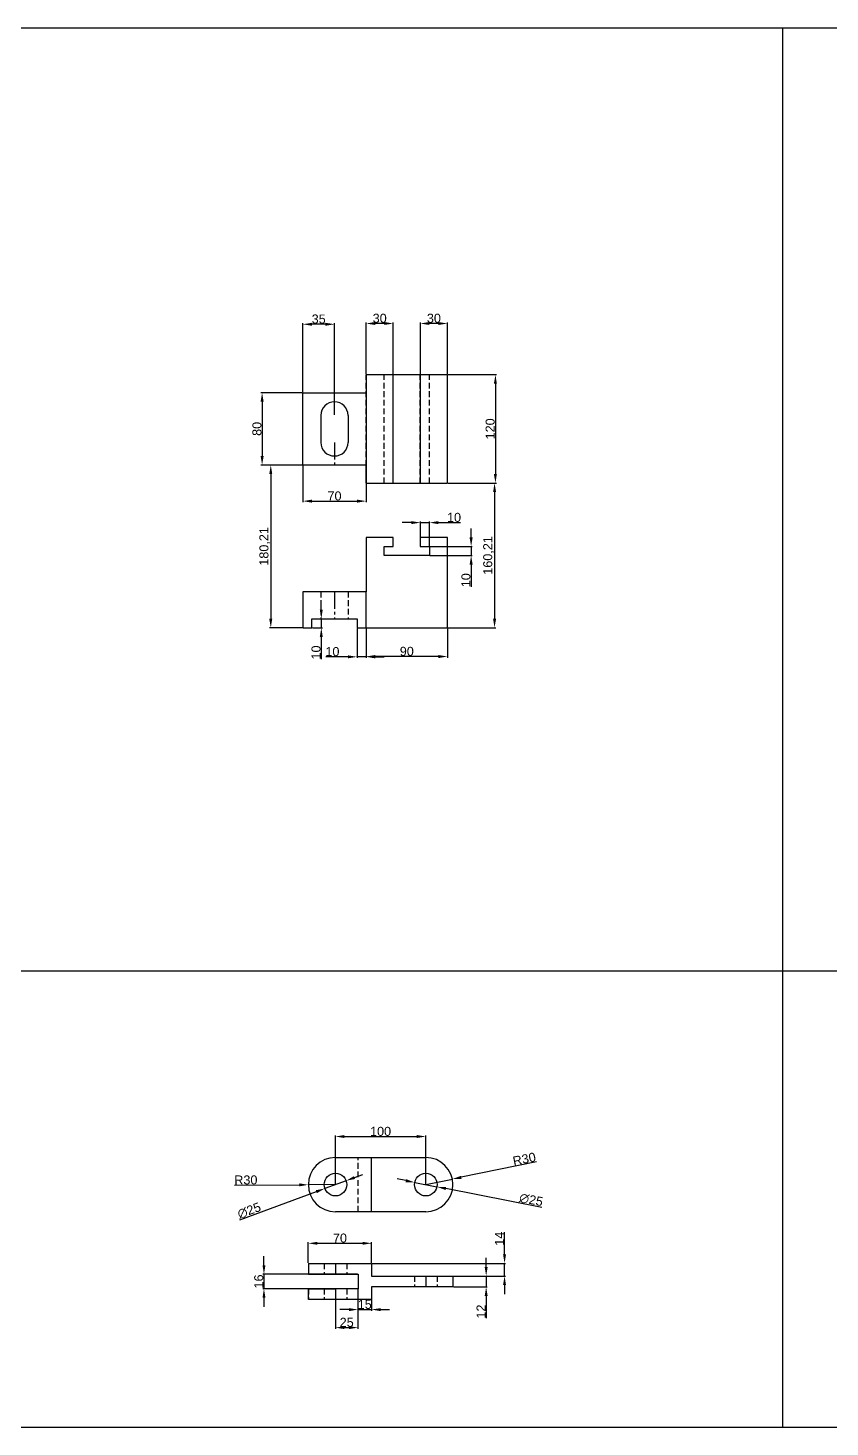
# Model space of a CAD drawing. Header units: millimetres. Extents: x 1502 to 8466, y 1784 to 3333.
# Drawn here: x 3279 to 4166, y 1784 to 3333 of the extents above; entities that cross this region are included whole.
import ezdxf

# ---------------------------------------------------------------- set-up
doc = ezdxf.new("R2010")
doc.units = ezdxf.units.MM
doc.linetypes.add('CENTER2', pattern=[28.575, 19.05, -3.175, 3.175, -3.175])
doc.linetypes.add('HIDDEN', pattern=[9.525, 6.35, -3.175])
for name, color, linetype in [('Centre', 3, 'CENTER2'), ('Dimension', 4, 'Continuous'), ('Hidden', 6, 'HIDDEN'), ('Object', 7, 'Continuous')]:
    doc.layers.add(name, color=color, linetype=linetype)
doc.styles.get("Standard").update_dxf_attribs({"font": 'arial.ttf'})
doc.dimstyles.new('ISO-25', dxfattribs={"dimtxt": 10, "dimasz": 10, "dimexe": 1.25, "dimexo": 0.625, "dimtad": 1, "dimtxsty": 'Standard', "dimcen": 2.5, "dimadec": 0, "dimazin": 0, "dimtfac": 1, "dimtmove": 0, "dimatfit": 3, "dimfxl": 1, "dimarcsym": 0})

# ---------------------------------------------------------------- blocks, each defined once
blk = doc.blocks.new('*D69')
at = {"layer": 'Defpoints', "color": 0, "transparency": 16777216}
for p in [(3742.8, 2949.1), (3742.8, 2829.1), (3795.9, 2829.1)]:
    blk.add_point(p, dxfattribs=at)
at = {"layer": 'Dimension', "color": 0, "lineweight": -2, "transparency": 16777216}
for p, q in [((3743.4, 2949.1), (3797.1, 2949.1)), ((3795.9, 2939.1), (3795.9, 2839.1)), ((3743.4, 2829.1), (3797.1, 2829.1))]:
    blk.add_line(p, q, dxfattribs=at)
at = {"layer": 'Dimension', "color": 0, "transparency": 16777216}
for points in [[(3794.2, 2939.1), (3797.5, 2939.1), (3795.9, 2949.1)], [(3794.2, 2839.1), (3797.5, 2839.1), (3795.9, 2829.1)]]:
    blk.add_solid(points, dxfattribs=at)
at = {"layer": 'Dimension', "color": 0, "transparency": 16777216, "insert": (3790.1, 2889.1), "char_height": 10, "attachment_point": 5, "rotation": 90}
blk.add_mtext('120', dxfattribs=at)
blk = doc.blocks.new('*D70')
at = {"layer": 'Defpoints', "color": 0, "transparency": 16777216}
for p in [(3712.8, 3005.7), (3712.8, 2949.1), (3742.8, 2949.1)]:
    blk.add_point(p, dxfattribs=at)
at = {"layer": 'Dimension', "color": 0, "lineweight": -2, "transparency": 16777216}
for p, q in [((3712.8, 2949.7), (3712.8, 3007)), ((3732.8, 3005.7), (3722.8, 3005.7)), ((3742.8, 2949.7), (3742.8, 3007))]:
    blk.add_line(p, q, dxfattribs=at)
at = {"layer": 'Dimension', "color": 0, "transparency": 16777216}
for points in [[(3722.8, 3007.4), (3722.8, 3004.1), (3712.8, 3005.7)], [(3732.8, 3007.4), (3732.8, 3004.1), (3742.8, 3005.7)]]:
    blk.add_solid(points, dxfattribs=at)
at = {"layer": 'Dimension', "color": 0, "transparency": 16777216, "insert": (3727.8, 3011.5), "char_height": 10, "attachment_point": 5}
blk.add_mtext('30', dxfattribs=at)
blk = doc.blocks.new('*D71')
at = {"layer": 'Defpoints', "color": 0, "transparency": 16777216}
for p in [(3652.8, 3005.7), (3652.8, 2949.1), (3682.8, 2949.1)]:
    blk.add_point(p, dxfattribs=at)
at = {"layer": 'Dimension', "color": 0, "lineweight": -2, "transparency": 16777216}
for p, q in [((3652.8, 2949.7), (3652.8, 3007)), ((3672.8, 3005.7), (3662.8, 3005.7)), ((3682.8, 2949.7), (3682.8, 3007))]:
    blk.add_line(p, q, dxfattribs=at)
at = {"layer": 'Dimension', "color": 0, "transparency": 16777216}
for points in [[(3662.8, 3007.4), (3662.8, 3004.1), (3652.8, 3005.7)], [(3672.8, 3007.4), (3672.8, 3004.1), (3682.8, 3005.7)]]:
    blk.add_solid(points, dxfattribs=at)
at = {"layer": 'Dimension', "color": 0, "transparency": 16777216, "insert": (3667.8, 3011.5), "char_height": 10, "attachment_point": 5}
blk.add_mtext('30', dxfattribs=at)
blk = doc.blocks.new('*D72')
at = {"layer": 'Defpoints', "color": 0, "transparency": 16777216}
for p in [(3582.8, 2929.1), (3537.7, 2849.1), (3582.8, 2849.1)]:
    blk.add_point(p, dxfattribs=at)
at = {"layer": 'Dimension', "color": 0, "lineweight": -2, "transparency": 16777216}
for p, q in [((3582.1, 2929.1), (3536.4, 2929.1)), ((3537.7, 2919.1), (3537.7, 2859.1)), ((3582.1, 2849.1), (3536.4, 2849.1))]:
    blk.add_line(p, q, dxfattribs=at)
at = {"layer": 'Dimension', "color": 0, "transparency": 16777216}
for points in [[(3536, 2919.1), (3539.4, 2919.1), (3537.7, 2929.1)], [(3536, 2859.1), (3539.4, 2859.1), (3537.7, 2849.1)]]:
    blk.add_solid(points, dxfattribs=at)
at = {"layer": 'Dimension', "color": 0, "transparency": 16777216, "insert": (3532, 2889.1), "char_height": 10, "attachment_point": 5, "rotation": 90}
blk.add_mtext('80', dxfattribs=at)
blk = doc.blocks.new('*D73')
at = {"layer": 'Defpoints', "color": 0, "transparency": 16777216}
for p in [(3582.8, 3004.9), (3582.8, 2929.1), (3617.8, 2904.1)]:
    blk.add_point(p, dxfattribs=at)
at = {"layer": 'Dimension', "color": 0, "lineweight": -2, "transparency": 16777216}
for p, q in [((3582.8, 2929.7), (3582.8, 3006.1)), ((3607.8, 3004.9), (3592.8, 3004.9)), ((3617.8, 2904.7), (3617.8, 3006.1))]:
    blk.add_line(p, q, dxfattribs=at)
at = {"layer": 'Dimension', "color": 0, "transparency": 16777216}
for points in [[(3592.8, 3006.5), (3592.8, 3003.2), (3582.8, 3004.9)], [(3607.8, 3006.5), (3607.8, 3003.2), (3617.8, 3004.9)]]:
    blk.add_solid(points, dxfattribs=at)
at = {"layer": 'Dimension', "color": 0, "transparency": 16777216, "insert": (3600.3, 3010.6), "char_height": 10, "attachment_point": 5}
blk.add_mtext('35', dxfattribs=at)
blk = doc.blocks.new('*D74')
at = {"layer": 'Defpoints', "color": 0, "transparency": 16777216}
for p in [(3582.8, 2849.1), (3652.8, 2849.1), (3652.8, 2809.1)]:
    blk.add_point(p, dxfattribs=at)
at = {"layer": 'Dimension', "color": 0, "lineweight": -2, "transparency": 16777216}
for p, q in [((3582.8, 2848.4), (3582.8, 2807.8)), ((3652.8, 2848.4), (3652.8, 2807.8)), ((3592.8, 2809.1), (3642.8, 2809.1))]:
    blk.add_line(p, q, dxfattribs=at)
at = {"layer": 'Dimension', "color": 0, "transparency": 16777216}
for points in [[(3592.8, 2810.8), (3592.8, 2807.4), (3582.8, 2809.1)], [(3642.8, 2810.8), (3642.8, 2807.4), (3652.8, 2809.1)]]:
    blk.add_solid(points, dxfattribs=at)
at = {"layer": 'Dimension', "color": 0, "transparency": 16777216, "insert": (3617.8, 2814.8), "char_height": 10, "attachment_point": 5}
blk.add_mtext('70', dxfattribs=at)
blk = doc.blocks.new('*D75')
at = {"layer": 'Defpoints', "color": 0, "transparency": 16777216}
for p in [(3722.8, 2758.9), (3722.8, 2748.9), (3769, 2748.9)]:
    blk.add_point(p, dxfattribs=at)
at = {"layer": 'Dimension', "color": 0, "lineweight": -2, "transparency": 16777216}
for p, q in [((3769, 2768.9), (3769, 2778.9)), ((3723.4, 2758.9), (3770.2, 2758.9)), ((3769, 2758.9), (3769, 2748.9)), ((3723.4, 2748.9), (3770.2, 2748.9)), ((3769, 2738.9), (3769, 2714.3))]:
    blk.add_line(p, q, dxfattribs=at)
at = {"layer": 'Dimension', "color": 0, "transparency": 16777216}
for points in [[(3767.3, 2768.9), (3770.7, 2768.9), (3769, 2758.9)], [(3767.3, 2738.9), (3770.7, 2738.9), (3769, 2748.9)]]:
    blk.add_solid(points, dxfattribs=at)
at = {"layer": 'Dimension', "color": 0, "transparency": 16777216, "insert": (3763.3, 2721.6), "char_height": 10, "attachment_point": 5, "rotation": 90}
blk.add_mtext('10', dxfattribs=at)
blk = doc.blocks.new('*D76')
at = {"layer": 'Defpoints', "color": 0, "transparency": 16777216}
for p in [(3722.8, 2785.3), (3712.8, 2758.9), (3722.8, 2758.9)]:
    blk.add_point(p, dxfattribs=at)
at = {"layer": 'Dimension', "color": 0, "lineweight": -2, "transparency": 16777216}
for p, q in [((3702.8, 2785.3), (3692.8, 2785.3)), ((3712.8, 2759.5), (3712.8, 2786.6)), ((3712.8, 2785.3), (3722.8, 2785.3)), ((3722.8, 2759.5), (3722.8, 2786.6)), ((3732.8, 2785.3), (3757.4, 2785.3))]:
    blk.add_line(p, q, dxfattribs=at)
at = {"layer": 'Dimension', "color": 0, "transparency": 16777216}
for points in [[(3702.8, 2787), (3702.8, 2783.7), (3712.8, 2785.3)], [(3732.8, 2787), (3732.8, 2783.7), (3722.8, 2785.3)]]:
    blk.add_solid(points, dxfattribs=at)
at = {"layer": 'Dimension', "color": 0, "transparency": 16777216, "insert": (3750.1, 2791.1), "char_height": 10, "attachment_point": 5}
blk.add_mtext('10', dxfattribs=at)
blk = doc.blocks.new('*D77')
at = {"layer": 'Defpoints', "color": 0, "transparency": 16777216}
for p in [(3742.8, 2829.1), (3742.8, 2668.9), (3794.9, 2668.9)]:
    blk.add_point(p, dxfattribs=at)
at = {"layer": 'Dimension', "color": 0, "lineweight": -2, "transparency": 16777216}
for p, q in [((3743.4, 2829.1), (3796.2, 2829.1)), ((3794.9, 2819.1), (3794.9, 2678.9)), ((3743.4, 2668.9), (3796.2, 2668.9))]:
    blk.add_line(p, q, dxfattribs=at)
at = {"layer": 'Dimension', "color": 0, "transparency": 16777216}
for points in [[(3793.3, 2819.1), (3796.6, 2819.1), (3794.9, 2829.1)], [(3793.3, 2678.9), (3796.6, 2678.9), (3794.9, 2668.9)]]:
    blk.add_solid(points, dxfattribs=at)
at = {"layer": 'Dimension', "color": 0, "transparency": 16777216, "insert": (3788.3, 2749), "char_height": 10, "attachment_point": 5, "rotation": 90}
blk.add_mtext('160,21', dxfattribs=at)
blk = doc.blocks.new('*D78')
at = {"layer": 'Defpoints', "color": 0, "transparency": 16777216}
for p in [(3652.8, 2668.9), (3742.8, 2668.9), (3652.8, 2637.1)]:
    blk.add_point(p, dxfattribs=at)
at = {"layer": 'Dimension', "color": 0, "lineweight": -2, "transparency": 16777216}
for p, q in [((3652.8, 2668.2), (3652.8, 2635.8)), ((3742.8, 2668.2), (3742.8, 2635.8)), ((3732.8, 2637.1), (3662.8, 2637.1))]:
    blk.add_line(p, q, dxfattribs=at)
at = {"layer": 'Dimension', "color": 0, "transparency": 16777216}
for points in [[(3662.8, 2638.8), (3662.8, 2635.4), (3652.8, 2637.1)], [(3732.8, 2638.8), (3732.8, 2635.4), (3742.8, 2637.1)]]:
    blk.add_solid(points, dxfattribs=at)
at = {"layer": 'Dimension', "color": 0, "transparency": 16777216, "insert": (3697.8, 2642.8), "char_height": 10, "attachment_point": 5}
blk.add_mtext('90', dxfattribs=at)
blk = doc.blocks.new('*D79')
at = {"layer": 'Defpoints', "color": 0, "transparency": 16777216}
for p in [(3642.8, 2668.9), (3652.8, 2668.9), (3642.8, 2636.8)]:
    blk.add_point(p, dxfattribs=at)
at = {"layer": 'Dimension', "color": 0, "lineweight": -2, "transparency": 16777216}
for p, q in [((3642.8, 2668.2), (3642.8, 2635.5)), ((3652.8, 2668.2), (3652.8, 2635.5)), ((3632.8, 2636.8), (3608.2, 2636.8)), ((3652.8, 2636.8), (3642.8, 2636.8)), ((3662.8, 2636.8), (3672.8, 2636.8))]:
    blk.add_line(p, q, dxfattribs=at)
at = {"layer": 'Dimension', "color": 0, "transparency": 16777216}
for points in [[(3632.8, 2638.4), (3632.8, 2635.1), (3642.8, 2636.8)], [(3662.8, 2638.4), (3662.8, 2635.1), (3652.8, 2636.8)]]:
    blk.add_solid(points, dxfattribs=at)
at = {"layer": 'Dimension', "color": 0, "transparency": 16777216, "insert": (3615.5, 2642.5), "char_height": 10, "attachment_point": 5}
blk.add_mtext('10', dxfattribs=at)
blk = doc.blocks.new('*D80')
at = {"layer": 'Defpoints', "color": 0, "transparency": 16777216}
for p in [(3592.8, 2678.9), (3592.8, 2668.9), (3603.2, 2668.9)]:
    blk.add_point(p, dxfattribs=at)
at = {"layer": 'Dimension', "color": 0, "lineweight": -2, "transparency": 16777216}
for p, q in [((3603.2, 2688.9), (3603.2, 2698.9)), ((3593.4, 2678.9), (3604.4, 2678.9)), ((3593.4, 2668.9), (3604.4, 2668.9)), ((3603.2, 2678.9), (3603.2, 2668.9)), ((3603.2, 2658.9), (3603.2, 2634.3))]:
    blk.add_line(p, q, dxfattribs=at)
at = {"layer": 'Dimension', "color": 0, "transparency": 16777216}
for points in [[(3601.5, 2688.9), (3604.8, 2688.9), (3603.2, 2678.9)], [(3601.5, 2658.9), (3604.8, 2658.9), (3603.2, 2668.9)]]:
    blk.add_solid(points, dxfattribs=at)
at = {"layer": 'Dimension', "color": 0, "transparency": 16777216, "insert": (3597.4, 2641.6), "char_height": 10, "attachment_point": 5, "rotation": 90}
blk.add_mtext('10', dxfattribs=at)
blk = doc.blocks.new('*D81')
at = {"layer": 'Defpoints', "color": 0, "transparency": 16777216}
for p in [(3582.8, 2849.1), (3547.3, 2668.9), (3582.8, 2668.9)]:
    blk.add_point(p, dxfattribs=at)
at = {"layer": 'Dimension', "color": 0, "lineweight": -2, "transparency": 16777216}
for p, q in [((3582.1, 2849.1), (3546, 2849.1)), ((3547.3, 2839.1), (3547.3, 2678.9)), ((3582.1, 2668.9), (3546, 2668.9))]:
    blk.add_line(p, q, dxfattribs=at)
at = {"layer": 'Dimension', "color": 0, "transparency": 16777216}
for points in [[(3545.6, 2839.1), (3548.9, 2839.1), (3547.3, 2849.1)], [(3545.6, 2678.9), (3548.9, 2678.9), (3547.3, 2668.9)]]:
    blk.add_solid(points, dxfattribs=at)
at = {"layer": 'Dimension', "color": 0, "transparency": 16777216, "insert": (3540.6, 2759), "char_height": 10, "attachment_point": 5, "rotation": 90}
blk.add_mtext('180,21', dxfattribs=at)
blk = doc.blocks.new('*D230')
at = {"layer": 'Defpoints', "color": 0, "transparency": 16777216}
for p in [(3618.8, 1937.4), (3643.8, 1937.4), (3643.8, 1894.3)]:
    blk.add_point(p, dxfattribs=at)
at = {"layer": 'Dimension', "color": 0, "lineweight": -2, "transparency": 16777216}
for p, q in [((3618.8, 1936.8), (3618.8, 1893.1)), ((3643.8, 1936.8), (3643.8, 1893.1)), ((3628.8, 1894.3), (3633.8, 1894.3))]:
    blk.add_line(p, q, dxfattribs=at)
at = {"layer": 'Dimension', "color": 0, "transparency": 16777216}
for points in [[(3628.8, 1896), (3628.8, 1892.7), (3618.8, 1894.3)], [(3633.8, 1896), (3633.8, 1892.7), (3643.8, 1894.3)]]:
    blk.add_solid(points, dxfattribs=at)
at = {"layer": 'Dimension', "color": 0, "transparency": 16777216, "insert": (3631.3, 1900.1), "char_height": 10, "attachment_point": 5}
blk.add_mtext('25', dxfattribs=at)
blk = doc.blocks.new('*D231')
at = {"layer": 'Defpoints', "color": 0, "transparency": 16777216}
for p in [(3643.8, 1937.4), (3658.8, 1939.4), (3658.8, 1914.3)]:
    blk.add_point(p, dxfattribs=at)
at = {"layer": 'Dimension', "color": 0, "lineweight": -2, "transparency": 16777216}
for p, q in [((3643.8, 1936.8), (3643.8, 1913)), ((3658.8, 1938.8), (3658.8, 1913)), ((3633.8, 1914.3), (3623.8, 1914.3)), ((3643.8, 1914.3), (3658.8, 1914.3)), ((3668.8, 1914.3), (3678.8, 1914.3))]:
    blk.add_line(p, q, dxfattribs=at)
at = {"layer": 'Dimension', "color": 0, "transparency": 16777216}
for points in [[(3633.8, 1915.9), (3633.8, 1912.6), (3643.8, 1914.3)], [(3668.8, 1915.9), (3668.8, 1912.6), (3658.8, 1914.3)]]:
    blk.add_solid(points, dxfattribs=at)
at = {"layer": 'Dimension', "color": 0, "transparency": 16777216, "insert": (3651.3, 1920), "char_height": 10, "attachment_point": 5}
blk.add_mtext('15', dxfattribs=at)
blk = doc.blocks.new('*D232')
at = {"layer": 'Defpoints', "color": 0, "transparency": 16777216}
for p in [(3748.8, 1951.4), (3748.8, 1939.4), (3785.6, 1939.4)]:
    blk.add_point(p, dxfattribs=at)
at = {"layer": 'Dimension', "color": 0, "lineweight": -2, "transparency": 16777216}
for p, q in [((3785.6, 1961.4), (3785.6, 1971.4)), ((3749.5, 1951.4), (3786.9, 1951.4)), ((3785.6, 1951.4), (3785.6, 1939.4)), ((3749.5, 1939.4), (3786.9, 1939.4)), ((3785.6, 1929.4), (3785.6, 1904.9))]:
    blk.add_line(p, q, dxfattribs=at)
at = {"layer": 'Dimension', "color": 0, "transparency": 16777216}
for points in [[(3784, 1961.4), (3787.3, 1961.4), (3785.6, 1951.4)], [(3784, 1929.4), (3787.3, 1929.4), (3785.6, 1939.4)]]:
    blk.add_solid(points, dxfattribs=at)
at = {"layer": 'Dimension', "color": 0, "transparency": 16777216, "insert": (3780, 1912.1), "char_height": 10, "attachment_point": 5, "rotation": 90}
blk.add_mtext('12', dxfattribs=at)
blk = doc.blocks.new('*D233')
at = {"layer": 'Defpoints', "color": 0, "transparency": 16777216}
for p in [(3658.8, 1965.4), (3658.8, 1951.4), (3806, 1965.4)]:
    blk.add_point(p, dxfattribs=at)
at = {"layer": 'Dimension', "color": 0, "lineweight": -2, "transparency": 16777216}
for p, q in [((3806, 1975.4), (3806, 2000)), ((3659.5, 1965.4), (3807.2, 1965.4)), ((3659.5, 1951.4), (3807.2, 1951.4)), ((3806, 1951.4), (3806, 1965.4)), ((3806, 1941.4), (3806, 1931.4))]:
    blk.add_line(p, q, dxfattribs=at)
at = {"layer": 'Dimension', "color": 0, "transparency": 16777216}
for points in [[(3804.3, 1975.4), (3807.6, 1975.4), (3806, 1965.4)], [(3804.3, 1941.4), (3807.6, 1941.4), (3806, 1951.4)]]:
    blk.add_solid(points, dxfattribs=at)
at = {"layer": 'Dimension', "color": 0, "transparency": 16777216, "insert": (3800.3, 1992.7), "char_height": 10, "attachment_point": 5, "rotation": 90}
blk.add_mtext('14', dxfattribs=at)
blk = doc.blocks.new('*D234')
at = {"layer": 'Defpoints', "color": 0, "transparency": 16777216}
for p in [(3643.8, 1953.4), (3539.7, 1937.4), (3643.8, 1937.4)]:
    blk.add_point(p, dxfattribs=at)
at = {"layer": 'Dimension', "color": 0, "lineweight": -2, "transparency": 16777216}
for p, q in [((3539.7, 1963.4), (3539.7, 1973.4)), ((3643.2, 1953.4), (3538.5, 1953.4)), ((3539.7, 1953.4), (3539.7, 1937.4)), ((3643.2, 1937.4), (3538.5, 1937.4)), ((3539.7, 1927.4), (3539.7, 1917.4))]:
    blk.add_line(p, q, dxfattribs=at)
at = {"layer": 'Dimension', "color": 0, "transparency": 16777216}
for points in [[(3538.1, 1963.4), (3541.4, 1963.4), (3539.7, 1953.4)], [(3538.1, 1927.4), (3541.4, 1927.4), (3539.7, 1937.4)]]:
    blk.add_solid(points, dxfattribs=at)
at = {"layer": 'Dimension', "color": 0, "transparency": 16777216, "insert": (3534, 1945.4), "char_height": 10, "attachment_point": 5, "rotation": 90}
blk.add_mtext('16', dxfattribs=at)
blk = doc.blocks.new('*D235')
at = {"layer": 'Defpoints', "color": 0, "transparency": 16777216}
for p in [(3588.8, 1987.6), (3588.8, 1965.4), (3658.8, 1965.4)]:
    blk.add_point(p, dxfattribs=at)
at = {"layer": 'Dimension', "color": 0, "lineweight": -2, "transparency": 16777216}
for p, q in [((3588.8, 1966), (3588.8, 1988.9)), ((3648.8, 1987.6), (3598.8, 1987.6)), ((3658.8, 1966), (3658.8, 1988.9))]:
    blk.add_line(p, q, dxfattribs=at)
at = {"layer": 'Dimension', "color": 0, "transparency": 16777216}
for points in [[(3598.8, 1989.3), (3598.8, 1986), (3588.8, 1987.6)], [(3648.8, 1989.3), (3648.8, 1986), (3658.8, 1987.6)]]:
    blk.add_solid(points, dxfattribs=at)
at = {"layer": 'Dimension', "color": 0, "transparency": 16777216, "insert": (3623.8, 1993.4), "char_height": 10, "attachment_point": 5}
blk.add_mtext('70', dxfattribs=at)
blk = doc.blocks.new('*D236')
at = {"layer": 'Defpoints', "color": 0, "transparency": 16777216}
for p in [(3588.8, 2052.4), (3618.8, 2052.6)]:
    blk.add_point(p, dxfattribs=at)
at = {"layer": 'Dimension', "color": 0, "lineweight": -2, "transparency": 16777216}
for p, q in [((3507.2, 2051.9), (3578.8, 2052.4)), ((3618.8, 2052.6), (3588.8, 2052.4))]:
    blk.add_line(p, q, dxfattribs=at)
at = {"layer": 'Dimension', "color": 0, "transparency": 16777216}
blk.add_solid([(3578.8, 2054), (3578.9, 2050.7), (3588.8, 2052.4)], dxfattribs=at)
at = {"layer": 'Dimension', "color": 0, "transparency": 16777216, "insert": (3519.7, 2057.7), "char_height": 10, "attachment_point": 5, "rotation": 0.3653}
blk.add_mtext('R30', dxfattribs=at)
blk = doc.blocks.new('*D237')
at = {"layer": 'Defpoints', "color": 0, "transparency": 16777216}
for p in [(3607.1, 2048.3), (3630.6, 2056.9)]:
    blk.add_point(p, dxfattribs=at)
at = {"layer": 'Dimension', "color": 0, "lineweight": -2, "transparency": 16777216}
for p, q in [((3640, 2060.4), (3649.3, 2063.9)), ((3513, 2013.5), (3597.7, 2044.8)), ((3630.6, 2056.9), (3607.1, 2048.3))]:
    blk.add_line(p, q, dxfattribs=at)
at = {"layer": 'Dimension', "color": 0, "transparency": 16777216}
for points in [[(3639.4, 2062), (3640.5, 2058.8), (3630.6, 2056.9)], [(3597.2, 2046.4), (3598.3, 2043.2), (3607.1, 2048.3)]]:
    blk.add_solid(points, dxfattribs=at)
at = {"layer": 'Dimension', "color": 0, "transparency": 16777216, "insert": (3523.4, 2023.8), "char_height": 10, "attachment_point": 5, "rotation": 20.2665}
blk.add_mtext('∅25', dxfattribs=at)
blk = doc.blocks.new('*D238')
at = {"layer": 'Defpoints', "color": 0, "transparency": 16777216}
for p in [(3706.6, 2055), (3731.1, 2050.2)]:
    blk.add_point(p, dxfattribs=at)
at = {"layer": 'Dimension', "color": 0, "lineweight": -2, "transparency": 16777216}
for p, q in [((3696.8, 2057), (3687, 2058.9)), ((3706.6, 2055), (3731.1, 2050.2)), ((3847.2, 2027.2), (3740.9, 2048.2))]:
    blk.add_line(p, q, dxfattribs=at)
at = {"layer": 'Dimension', "color": 0, "transparency": 16777216}
for points in [[(3697.1, 2058.6), (3696.5, 2055.3), (3706.6, 2055)], [(3741.2, 2049.9), (3740.6, 2046.6), (3731.1, 2050.2)]]:
    blk.add_solid(points, dxfattribs=at)
at = {"layer": 'Dimension', "color": 0, "transparency": 16777216, "insert": (3835.4, 2035.7), "char_height": 10, "attachment_point": 5, "rotation": 348.8053}
blk.add_mtext('∅25', dxfattribs=at)
blk = doc.blocks.new('*D239')
at = {"layer": 'Defpoints', "color": 0, "transparency": 16777216}
for p in [(3718.8, 2052.6), (3748.2, 2058.7)]:
    blk.add_point(p, dxfattribs=at)
at = {"layer": 'Dimension', "color": 0, "lineweight": -2, "transparency": 16777216}
for p, q in [((3841.2, 2077.8), (3758, 2060.7)), ((3718.8, 2052.6), (3748.2, 2058.7))]:
    blk.add_line(p, q, dxfattribs=at)
at = {"layer": 'Dimension', "color": 0, "transparency": 16777216}
blk.add_solid([(3757.7, 2062.3), (3758.4, 2059), (3748.2, 2058.7)], dxfattribs=at)
at = {"layer": 'Dimension', "color": 0, "transparency": 16777216, "insert": (3827.8, 2080.9), "char_height": 10, "attachment_point": 5, "rotation": 11.6493}
blk.add_mtext('R30', dxfattribs=at)
blk = doc.blocks.new('*D229')
at = {"layer": 'Defpoints', "color": 0, "transparency": 16777216}
for p in [(3718.8, 2105.8), (3618.8, 2052.6), (3718.8, 2052.6)]:
    blk.add_point(p, dxfattribs=at)
at = {"layer": 'Dimension', "color": 0, "lineweight": -2, "transparency": 16777216}
for p, q in [((3618.8, 2053.2), (3618.8, 2107.1)), ((3718.8, 2053.2), (3718.8, 2107.1)), ((3628.8, 2105.8), (3708.8, 2105.8))]:
    blk.add_line(p, q, dxfattribs=at)
at = {"layer": 'Dimension', "color": 0, "transparency": 16777216}
for points in [[(3628.8, 2107.5), (3628.8, 2104.2), (3618.8, 2105.8)], [(3708.8, 2107.5), (3708.8, 2104.2), (3718.8, 2105.8)]]:
    blk.add_solid(points, dxfattribs=at)
at = {"layer": 'Dimension', "color": 0, "transparency": 16777216, "insert": (3668.8, 2111.5), "char_height": 10, "attachment_point": 5}
blk.add_mtext('100', dxfattribs=at)

msp = doc.modelspace()

# ---------------------------------------------------------------- linework, layer by layer
for p, q in [((1502.093, 3332.818), (8466.035, 3332.818)), ((4113.571, 3332.818), (4113.571, 1784.298)), ((1502.093, 2289.11), (8466.035, 2289.11)), ((1502.093, 1784.298), (8466.035, 1784.298))]:
    msp.add_line(p, q)
at = {"layer": 'Centre'}
for p, q in [((3617.759, 2874.068), (3617.759, 2849.068)), ((3617.759, 2708.857), (3617.759, 2678.857)), ((3618.846, 1965.393), (3618.846, 1953.393)), ((3718.846, 1951.393), (3718.846, 1939.393)), ((3618.846, 1937.393), (3618.846, 1925.393))]:
    msp.add_line(p, q, dxfattribs=at)
at = {"layer": 'Hidden'}
for p, q in [((3652.759, 2829.068), (3652.759, 2949.068)), ((3672.759, 2829.068), (3672.759, 2949.068)), ((3682.759, 2829.068), (3682.759, 2949.068)), ((3712.759, 2829.068), (3712.759, 2949.068)), ((3722.759, 2829.068), (3722.759, 2949.068)), ((3742.759, 2829.068), (3742.759, 2949.068)), ((3582.759, 2849.068), (3582.759, 2929.068)), ((3722.759, 2758.857), (3722.759, 2768.857)), ((3602.759, 2708.857), (3602.759, 2678.857)), ((3632.759, 2708.857), (3632.759, 2678.857)), ((3643.846, 2022.605), (3643.846, 2082.605)), ((3588.846, 1965.393), (3588.846, 1953.393)), ((3606.346, 1965.393), (3606.346, 1953.393)), ((3631.346, 1965.393), (3631.346, 1953.393)), ((3706.346, 1951.393), (3706.346, 1939.393)), ((3731.346, 1951.393), (3731.346, 1939.393)), ((3748.846, 1951.393), (3748.846, 1939.393)), ((3588.846, 1937.393), (3588.846, 1925.393)), ((3606.346, 1937.393), (3606.346, 1925.393)), ((3631.346, 1937.393), (3631.346, 1925.393))]:
    msp.add_line(p, q, dxfattribs=at)
at = {"layer": 'Object'}
for p, q in [((3742.759, 2949.068), (3652.759, 2949.068)), ((3652.759, 2949.068), (3652.759, 2829.068)), ((3682.759, 2829.068), (3682.759, 2949.068)), ((3712.759, 2949.068), (3712.759, 2829.068)), ((3742.759, 2829.068), (3742.759, 2949.068)), ((3582.759, 2849.068), (3582.759, 2929.068)), ((3582.759, 2929.068), (3652.759, 2929.068)), ((3602.759, 2904.068), (3602.759, 2874.068)), ((3632.759, 2904.068), (3632.759, 2874.068)), ((3652.759, 2849.068), (3582.759, 2849.068)), ((3652.759, 2829.068), (3652.759, 2849.068)), ((3652.759, 2829.068), (3742.759, 2829.068)), ((3682.759, 2768.857), (3652.759, 2768.857)), ((3652.759, 2768.857), (3652.759, 2708.857)), ((3672.759, 2748.857), (3672.759, 2758.857)), ((3672.759, 2758.857), (3682.759, 2758.857)), ((3682.759, 2758.857), (3682.759, 2768.857)), ((3742.759, 2768.857), (3712.759, 2768.857)), ((3712.759, 2768.857), (3712.759, 2758.857)), ((3712.759, 2758.857), (3722.759, 2758.857)), ((3722.759, 2758.857), (3722.759, 2748.857)), ((3742.759, 2668.857), (3742.759, 2768.857)), ((3722.759, 2748.857), (3672.759, 2748.857)), ((3652.759, 2708.857), (3582.759, 2708.857)), ((3582.759, 2708.857), (3582.759, 2668.857)), ((3652.759, 2668.857), (3652.759, 2708.857)), ((3582.759, 2668.857), (3592.759, 2668.857)), ((3592.759, 2668.857), (3592.759, 2678.857)), ((3592.759, 2678.857), (3642.759, 2678.857)), ((3642.759, 2678.857), (3642.759, 2668.857)), ((3642.759, 2668.857), (3652.759, 2668.857)), ((3652.759, 2668.857), (3742.759, 2668.857)), ((3618.846, 2082.605), (3718.846, 2082.605)), ((3658.846, 2022.605), (3658.846, 2082.605)), ((3718.846, 2022.605), (3618.846, 2022.605)), ((3588.846, 1965.393), (3658.846, 1965.393)), ((3588.846, 1965.393), (3588.846, 1953.393)), ((3588.846, 1953.393), (3618.846, 1953.393)), ((3618.846, 1953.393), (3643.846, 1953.393)), ((3643.846, 1953.393), (3643.846, 1937.393)), ((3658.846, 1965.393), (3658.846, 1951.393)), ((3658.846, 1951.393), (3748.846, 1951.393)), ((3748.846, 1951.393), (3748.846, 1939.393)), ((3588.846, 1925.393), (3588.846, 1937.393)), ((3588.846, 1937.393), (3618.846, 1937.393)), ((3643.846, 1937.393), (3618.846, 1937.393)), ((3748.846, 1939.393), (3658.846, 1939.393)), ((3658.846, 1939.393), (3658.846, 1925.393)), ((3658.846, 1925.393), (3588.846, 1925.393))]:
    msp.add_line(p, q, dxfattribs=at)
for centre in [(3618.846, 2052.605), (3718.846, 2052.605)]:
    msp.add_circle(centre, 12.5, dxfattribs=at)
for centre, radius, start, end in [((3617.759, 2904.068), 15, 0, 180), ((3617.759, 2874.068), 15, 180, 0), ((3618.846, 2052.605), 30, 90, 270), ((3718.846, 2052.605), 30, 270, 90)]:
    msp.add_arc(centre, radius, start, end, dxfattribs=at)

# ---------------------------------------------------------------- dimensions: what is measured, and where the dimension line sits
at = {"layer": 'Dimension'}
for base, p1, p2, picture, middle in [((3582.759, 3004.882), (3617.759, 2904.068), (3582.759, 2929.068), '*D73', (3600.259, 3010.616)), ((3652.759, 3005.722), (3682.759, 2949.068), (3652.759, 2949.068), '*D71', (3667.759, 3011.457)), ((3712.759, 3005.722), (3742.759, 2949.068), (3712.759, 2949.068), '*D70', (3727.759, 3011.457)), ((3652.759, 2809.097), (3582.759, 2849.068), (3652.759, 2849.068), '*D74', (3617.759, 2814.828)), ((3722.759, 2785.328), (3712.759, 2758.857), (3722.759, 2758.857), '*D76', (3750.058, 2791.058)), ((3642.759, 2636.758), (3652.759, 2668.857), (3642.759, 2668.857), '*D79', (3615.459, 2642.489)), ((3652.759, 2637.093), (3742.759, 2668.857), (3652.759, 2668.857), '*D78', (3697.759, 2642.823)), ((3718.846, 2105.817), (3618.846, 2052.605), (3718.846, 2052.605), '*D229', (3668.846, 2111.547)), ((3588.846, 1987.638), (3658.846, 1965.393), (3588.846, 1965.393), '*D235', (3623.846, 1993.369)), ((3643.846, 1894.332), (3618.846, 1937.393), (3643.846, 1937.393), '*D230', (3631.346, 1900.063)), ((3658.846, 1914.272), (3643.846, 1937.393), (3658.846, 1939.393), '*D231', (3651.346, 1920.003))]:
    dim = msp.add_linear_dim(base=base, p1=p1, p2=p2, dimstyle='ISO-25', dxfattribs=at)
    dim.commit()
    dim.dimension.update_dxf_attribs({"geometry": picture, "text_midpoint": middle})
for base, p1, p2, picture, middle in [((3795.872, 2829.068), (3742.759, 2949.068), (3742.759, 2829.068), '*D69', (3790.142, 2889.068)), ((3537.694, 2849.068), (3582.759, 2929.068), (3582.759, 2849.068), '*D72', (3531.963, 2889.068)), ((3547.268, 2668.857), (3582.759, 2849.068), (3582.759, 2668.857), '*D81', (3540.633, 2758.963)), ((3794.946, 2668.857), (3742.759, 2829.068), (3742.759, 2668.857), '*D77', (3788.311, 2748.963)), ((3768.986, 2748.857), (3722.759, 2758.857), (3722.759, 2748.857), '*D75', (3763.255, 2721.558)), ((3603.163, 2668.857), (3592.759, 2678.857), (3592.759, 2668.857), '*D80', (3597.432, 2641.558)), ((3805.958, 1965.393), (3658.846, 1951.393), (3658.846, 1965.393), '*D233', (3800.312, 1992.689)), ((3539.742, 1937.393), (3643.846, 1953.393), (3643.846, 1937.393), '*D234', (3534.011, 1945.393)), ((3785.624, 1939.393), (3748.846, 1951.393), (3748.846, 1939.393), '*D232', (3779.979, 1912.127))]:
    dim = msp.add_linear_dim(base=base, p1=p1, p2=p2, angle=90, dimstyle='ISO-25', dxfattribs=at)
    dim.commit()
    dim.dimension.update_dxf_attribs({"geometry": picture, "text_midpoint": middle})
for center, mpoint, picture, middle in [((3718.846, 2052.605), (3748.228, 2058.663), '*D239', (3828.927, 2075.3)), ((3618.846, 2052.605), (3588.847, 2052.414), '*D236', (3519.785, 2051.974))]:
    dim = msp.add_radius_dim(center=center, mpoint=mpoint, dimstyle='ISO-25', dxfattribs=at)
    dim.commit()
    dim.dimension.update_dxf_attribs({"geometry": picture, "text_midpoint": middle, "dimtype": 164})
for p1, p2, picture, middle in [((3630.573, 2056.935), (3607.12, 2048.276), '*D237', (3525.433, 2018.113)), ((3706.584, 2055.032), (3731.109, 2050.179), '*D238', (3834.198, 2029.776))]:
    dim = msp.add_diameter_dim_2p(p1=p1, p2=p2, dimstyle='ISO-25', dxfattribs=at)
    dim.commit()
    dim.dimension.update_dxf_attribs({"geometry": picture, "text_midpoint": middle, "dimtype": 163})

doc.saveas('drawing.dxf')
